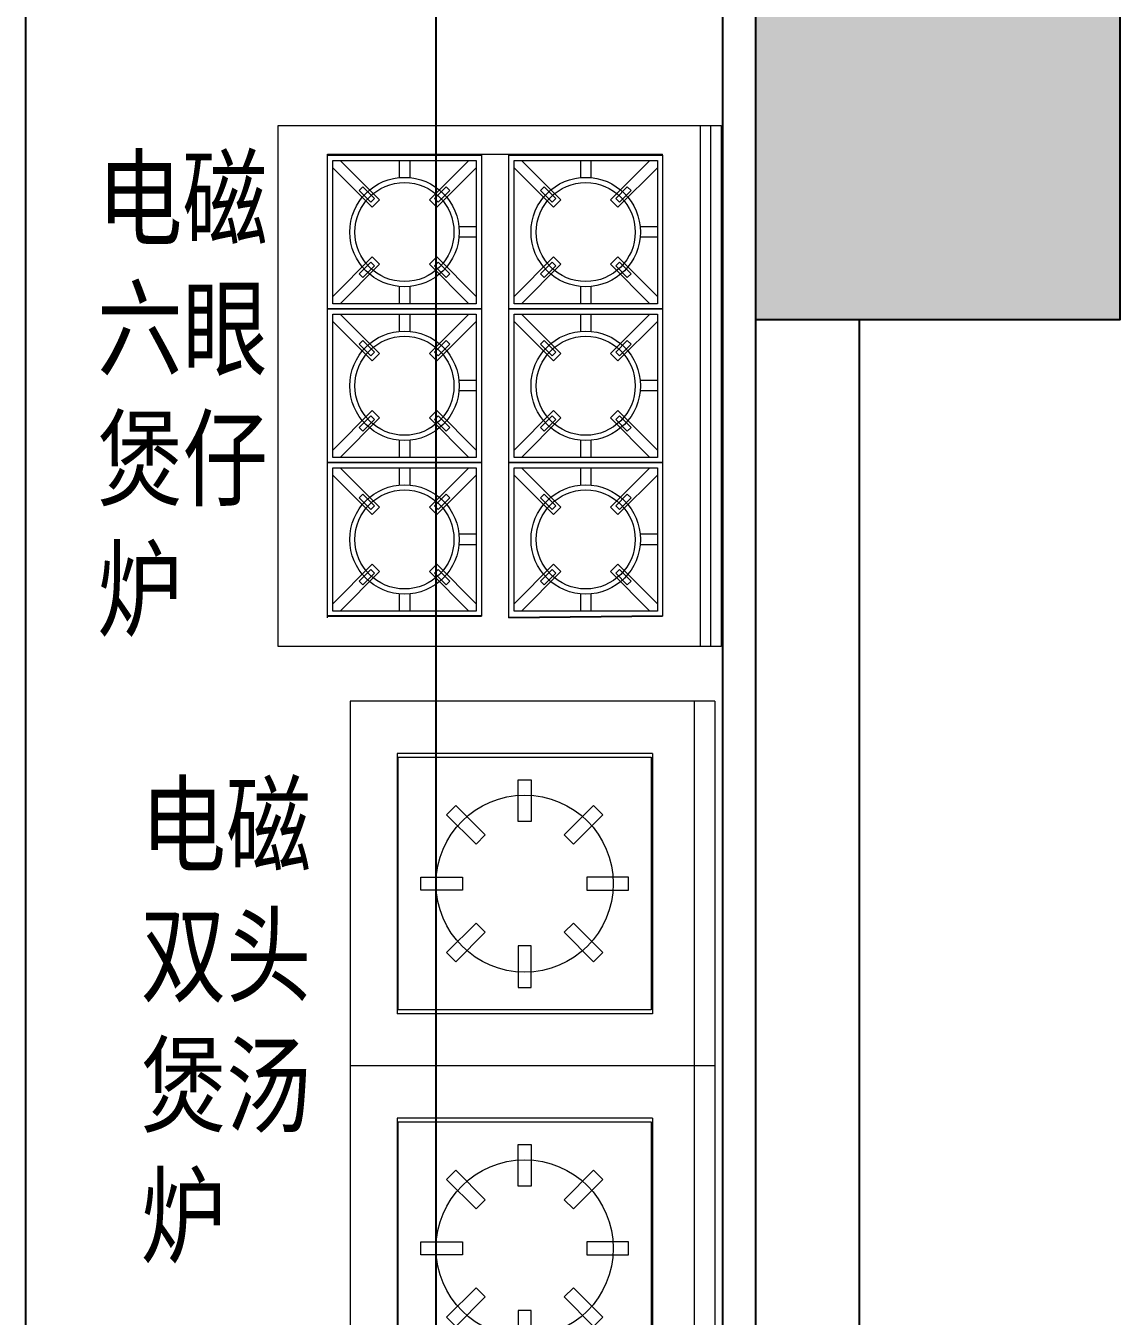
# Model space of a CAD drawing. Extents: x 1159254 to 1730927, y -477824 to -383968.
# Drawn here: x 1630780 to 1632880, y -457088 to -454611 of the extents above; entities that cross this region are included whole.
import ezdxf

# ---------------------------------------------------------------- set-up
doc = ezdxf.new("R2010")
doc.units = 0
doc.header["$LTSCALE"] = 1000
for name, color, linetype in [('COLUMN', 2, 'Continuous'), ('PUB_HATCH', 8, 'Continuous'), ('WALL', 6, 'Continuous'), ('WS_厨房设备', 1, 'Continuous'), ('家具内线', 8, 'Continuous'), ('新设备', 4, 'Continuous')]:
    doc.layers.add(name, color=color, linetype=linetype)
doc.styles.get("Standard").update_dxf_attribs({"font": '', "width": 0.8})
doc.styles.get('Standard').set_extended_font_data('SimSun')

# ---------------------------------------------------------------- blocks, each defined once
blk = doc.blocks.new('*U98')
at = {"color": 252}
for p, q in [((0, 612.6), (19300, 612.6)), ((0, 62.5), (19300, 62.5))]:
    blk.add_line(p, q, dxfattribs=at)
blk.add_lwpolyline([(0, 1400), (19300, 1400), (19300, 0), (0, 0)], close=True, dxfattribs=at)
blk = doc.blocks.new('_FZH')
blk.add_lwpolyline([(-0.5, -0.5), (0.5, -0.5), (0.5, 0.5), (-0.5, 0.5)], close=True)
at = {"layer": 'PUB_HATCH'}
blk.add_solid([(-0.5, -0.5), (0.5, -0.5), (-0.5, 0.5), (0.5, 0.5)], dxfattribs=at)
blk = doc.blocks.new('b9')
at = {"lineweight": 13}
for p, q in [((-509.5, -347), (-509.5, 503)), ((-509.5, 503), (490.5, 503)), ((490.5, 503), (490.5, -347)), ((-509.5, 483), (490.5, 483)), ((-509.5, 463), (490.5, 463)), ((-454.5, -252), (-454.5, 390.8)), ((-452.5, 390.8), (-454.5, 390.8)), ((-452.5, 95.8), (-452.5, 390.8)), ((-452.5, 390.8), (-157.5, 390.8)), ((-442.5, 105.8), (-442.5, 380.8)), ((-442.5, 380.8), (-167.5, 380.8)), ((-428.4, 380.8), (-352.7, 305.1)), ((-315, 380.8), (-315, 347.8)), ((-295, 380.8), (-295, 347.8)), ((-181.6, 380.8), (-257.3, 305.1)), ((-167.5, 380.8), (-167.5, 105.8)), ((-157.5, 95.8), (-157.5, 390.8)), ((-157.5, 390.8), (-157.5, 95.8)), ((-157.5, 390.8), (137.5, 390.8)), ((-147.5, 105.8), (-147.5, 380.8)), ((-147.5, 380.8), (127.5, 380.8)), ((-133.4, 380.8), (-57.7, 305.1)), ((-20, 380.8), (-20, 347.8)), ((0, 380.8), (0, 347.8)), ((113.4, 380.8), (37.7, 305.1)), ((127.5, 380.8), (127.5, 105.8)), ((137.5, 95.8), (137.5, 390.8)), ((137.5, 390.8), (137.5, 95.8)), ((137.5, 390.8), (432.5, 390.8)), ((147.5, 105.8), (147.5, 380.8)), ((147.5, 380.8), (422.5, 380.8)), ((161.6, 380.8), (237.3, 305.1)), ((275, 380.8), (275, 347.8)), ((295, 380.8), (295, 347.8)), ((408.4, 380.8), (332.7, 305.1)), ((422.5, 380.8), (422.5, 105.8)), ((-442.5, 366.6), (-366.8, 291)), ((-167.5, 366.6), (-243.2, 291)), ((-147.5, 366.6), (-71.8, 291)), ((127.5, 366.6), (51.8, 291)), ((147.5, 366.6), (223.2, 291)), ((422.5, 366.6), (346.8, 291)), ((-384.9, 330.2), (-391.9, 323.1)), ((-369.7, 300.9), (-391.9, 323.1)), ((-362.6, 308), (-384.9, 330.2)), ((-247.4, 308), (-225.1, 330.2)), ((-218.1, 323.1), (-240.3, 300.9)), ((-225.1, 330.2), (-218.1, 323.1)), ((-89.9, 330.2), (-96.9, 323.1)), ((-74.7, 300.9), (-96.9, 323.1)), ((-67.6, 308), (-89.9, 330.2)), ((47.6, 308), (69.9, 330.2)), ((76.9, 323.1), (54.7, 300.9)), ((69.9, 330.2), (76.9, 323.1)), ((205.1, 330.2), (198.1, 323.1)), ((220.3, 300.9), (198.1, 323.1)), ((227.4, 308), (205.1, 330.2)), ((342.6, 308), (364.9, 330.2)), ((371.9, 323.1), (349.7, 300.9)), ((364.9, 330.2), (371.9, 323.1)), ((-362.6, 308), (-369.7, 300.9)), ((-352.7, 305.1), (-366.8, 291)), ((-257.3, 305.1), (-243.2, 291)), ((-240.3, 300.9), (-247.4, 308)), ((-67.6, 308), (-74.7, 300.9)), ((-57.7, 305.1), (-71.8, 291)), ((37.7, 305.1), (51.8, 291)), ((54.7, 300.9), (47.6, 308)), ((227.4, 308), (220.3, 300.9)), ((237.3, 305.1), (223.2, 291)), ((332.7, 305.1), (346.8, 291)), ((349.7, 300.9), (342.6, 308)), ((-442.5, 253.3), (-409.5, 253.3)), ((-200.5, 253.3), (-167.5, 253.3)), ((-147.5, 253.3), (-114.5, 253.3)), ((94.5, 253.3), (127.5, 253.3)), ((147.5, 253.3), (180.5, 253.3)), ((389.5, 253.3), (422.5, 253.3)), ((-442.5, 233.3), (-409.5, 233.3)), ((-200.5, 233.3), (-167.5, 233.3)), ((-147.5, 233.3), (-114.5, 233.3)), ((94.5, 233.3), (127.5, 233.3)), ((147.5, 233.3), (180.5, 233.3)), ((389.5, 233.3), (422.5, 233.3)), ((-366.8, 195.6), (-442.5, 119.9)), ((-352.7, 181.5), (-428.4, 105.8)), ((-391.9, 163.4), (-369.7, 185.7)), ((-362.6, 178.6), (-384.9, 156.3)), ((-369.7, 185.7), (-362.6, 178.6)), ((-352.7, 181.5), (-366.8, 195.6)), ((-257.3, 181.5), (-243.2, 195.6)), ((-257.3, 181.5), (-181.6, 105.8)), ((-247.4, 178.6), (-240.3, 185.7)), ((-225.1, 156.3), (-247.4, 178.6)), ((-243.2, 195.6), (-167.5, 119.9)), ((-240.3, 185.7), (-218.1, 163.4)), ((-71.8, 195.6), (-147.5, 119.9)), ((-57.7, 181.5), (-133.4, 105.8)), ((-96.9, 163.4), (-74.7, 185.7)), ((-67.6, 178.6), (-89.9, 156.3)), ((-74.7, 185.7), (-67.6, 178.6)), ((-57.7, 181.5), (-71.8, 195.6)), ((37.7, 181.5), (51.8, 195.6)), ((37.7, 181.5), (113.4, 105.8)), ((47.6, 178.6), (54.7, 185.7)), ((69.9, 156.3), (47.6, 178.6)), ((51.8, 195.6), (127.5, 119.9)), ((54.7, 185.7), (76.9, 163.4)), ((223.2, 195.6), (147.5, 119.9)), ((237.3, 181.5), (161.6, 105.8)), ((198.1, 163.4), (220.3, 185.7)), ((227.4, 178.6), (205.1, 156.3)), ((220.3, 185.7), (227.4, 178.6)), ((237.3, 181.5), (223.2, 195.6)), ((332.7, 181.5), (346.8, 195.6)), ((332.7, 181.5), (408.4, 105.8)), ((342.6, 178.6), (349.7, 185.7)), ((364.9, 156.3), (342.6, 178.6)), ((346.8, 195.6), (422.5, 119.9)), ((349.7, 185.7), (371.9, 163.4)), ((-384.9, 156.3), (-391.9, 163.4)), ((-218.1, 163.4), (-225.1, 156.3)), ((-89.9, 156.3), (-96.9, 163.4)), ((76.9, 163.4), (69.9, 156.3)), ((205.1, 156.3), (198.1, 163.4)), ((371.9, 163.4), (364.9, 156.3)), ((-167.5, 105.8), (-442.5, 105.8)), ((127.5, 105.8), (-147.5, 105.8)), ((422.5, 105.8), (147.5, 105.8)), ((435.5, 95.8), (-454.5, 95.8)), ((-157.5, 95.8), (-452.5, 95.8)), ((137.5, 95.8), (-157.5, 95.8)), ((432.5, 95.8), (137.5, 95.8)), ((-452.5, 43), (-157.5, 43)), ((-452.5, -252), (-452.5, 43)), ((-442.5, 33), (-167.5, 33)), ((-442.5, -242), (-442.5, 33)), ((-428.4, 33), (-352.7, -42.7)), ((-315, 33), (-315, 0)), ((-295, 33), (-295, 0)), ((-181.6, 33), (-257.3, -42.7)), ((-167.5, 33), (-167.5, -242)), ((-157.5, 43), (137.5, 43)), ((-157.5, -252), (-157.5, 43)), ((-157.5, 43), (-157.5, -252)), ((-147.5, 33), (127.5, 33)), ((-147.5, -242), (-147.5, 33)), ((-133.4, 33), (-57.7, -42.7)), ((-20, 33), (-20, 0)), ((0, 33), (0, 0)), ((113.4, 33), (37.7, -42.7)), ((127.5, 33), (127.5, -242)), ((137.5, 43), (432.5, 43)), ((137.5, -252), (137.5, 43)), ((137.5, 43), (137.5, -252)), ((147.5, 33), (422.5, 33)), ((147.5, -242), (147.5, 33)), ((161.6, 33), (237.3, -42.7)), ((275, 33), (275, 0)), ((295, 33), (295, 0)), ((408.4, 33), (332.7, -42.7)), ((422.5, 33), (422.5, -242)), ((-442.5, 18.8), (-366.8, -56.8)), ((-167.5, 18.8), (-243.2, -56.8)), ((-147.5, 18.8), (-71.8, -56.8)), ((127.5, 18.8), (51.8, -56.8)), ((147.5, 18.8), (223.2, -56.8)), ((422.5, 18.8), (346.8, -56.8)), ((-384.9, -17.6), (-391.9, -24.7)), ((-369.7, -46.9), (-391.9, -24.7)), ((-362.6, -39.8), (-384.9, -17.6)), ((-247.4, -39.8), (-225.1, -17.6)), ((-218.1, -24.7), (-240.3, -46.9)), ((-225.1, -17.6), (-218.1, -24.7)), ((-89.9, -17.6), (-96.9, -24.7)), ((-74.7, -46.9), (-96.9, -24.7)), ((-67.6, -39.8), (-89.9, -17.6)), ((47.6, -39.8), (69.9, -17.6)), ((76.9, -24.7), (54.7, -46.9)), ((69.9, -17.6), (76.9, -24.7)), ((205.1, -17.6), (198.1, -24.7)), ((220.3, -46.9), (198.1, -24.7)), ((227.4, -39.8), (205.1, -17.6)), ((342.6, -39.8), (364.9, -17.6)), ((371.9, -24.7), (349.7, -46.9)), ((364.9, -17.6), (371.9, -24.7)), ((-362.6, -39.8), (-369.7, -46.9)), ((-352.7, -42.7), (-366.8, -56.8)), ((-257.3, -42.7), (-243.2, -56.8)), ((-240.3, -46.9), (-247.4, -39.8)), ((-67.6, -39.8), (-74.7, -46.9)), ((-57.7, -42.7), (-71.8, -56.8)), ((37.7, -42.7), (51.8, -56.8)), ((54.7, -46.9), (47.6, -39.8)), ((227.4, -39.8), (220.3, -46.9)), ((237.3, -42.7), (223.2, -56.8)), ((332.7, -42.7), (346.8, -56.8)), ((349.7, -46.9), (342.6, -39.8)), ((-442.5, -94.5), (-409.5, -94.5)), ((-200.5, -94.5), (-167.5, -94.5)), ((-147.5, -94.5), (-114.5, -94.5)), ((94.5, -94.5), (127.5, -94.5)), ((147.5, -94.5), (180.5, -94.5)), ((389.5, -94.5), (422.5, -94.5)), ((-442.5, -114.5), (-409.5, -114.5)), ((-200.5, -114.5), (-167.5, -114.5)), ((-147.5, -114.5), (-114.5, -114.5)), ((94.5, -114.5), (127.5, -114.5)), ((147.5, -114.5), (180.5, -114.5)), ((389.5, -114.5), (422.5, -114.5)), ((-366.8, -152.2), (-442.5, -227.9)), ((-352.7, -166.3), (-428.4, -242)), ((-391.9, -184.4), (-369.7, -162.1)), ((-362.6, -169.2), (-384.9, -191.5)), ((-369.7, -162.1), (-362.6, -169.2)), ((-352.7, -166.3), (-366.8, -152.2)), ((-257.3, -166.3), (-243.2, -152.2)), ((-257.3, -166.3), (-181.6, -242)), ((-247.4, -169.2), (-240.3, -162.1)), ((-225.1, -191.5), (-247.4, -169.2)), ((-243.2, -152.2), (-167.5, -227.9)), ((-240.3, -162.1), (-218.1, -184.4)), ((-71.8, -152.2), (-147.5, -227.9)), ((-57.7, -166.3), (-133.4, -242)), ((-96.9, -184.4), (-74.7, -162.1)), ((-67.6, -169.2), (-89.9, -191.5)), ((-74.7, -162.1), (-67.6, -169.2)), ((-57.7, -166.3), (-71.8, -152.2)), ((37.7, -166.3), (51.8, -152.2)), ((37.7, -166.3), (113.4, -242)), ((47.6, -169.2), (54.7, -162.1)), ((69.9, -191.5), (47.6, -169.2)), ((51.8, -152.2), (127.5, -227.9)), ((54.7, -162.1), (76.9, -184.4)), ((223.2, -152.2), (147.5, -227.9)), ((237.3, -166.3), (161.6, -242)), ((198.1, -184.4), (220.3, -162.1)), ((227.4, -169.2), (205.1, -191.5)), ((220.3, -162.1), (227.4, -169.2)), ((237.3, -166.3), (223.2, -152.2)), ((332.7, -166.3), (346.8, -152.2)), ((332.7, -166.3), (408.4, -242)), ((342.6, -169.2), (349.7, -162.1)), ((364.9, -191.5), (342.6, -169.2)), ((346.8, -152.2), (422.5, -227.9)), ((349.7, -162.1), (371.9, -184.4)), ((-384.9, -191.5), (-391.9, -184.4)), ((-218.1, -184.4), (-225.1, -191.5)), ((-89.9, -191.5), (-96.9, -184.4)), ((76.9, -184.4), (69.9, -191.5)), ((205.1, -191.5), (198.1, -184.4)), ((371.9, -184.4), (364.9, -191.5)), ((-167.5, -242), (-442.5, -242)), ((127.5, -242), (-147.5, -242)), ((422.5, -242), (147.5, -242)), ((435.5, -252), (-454.5, -252)), ((-157.5, -252), (-452.5, -252)), ((137.5, -252), (-157.5, -252)), ((432.5, -252), (137.5, -252)), ((490.5, -347), (-509.5, -347))]:
    blk.add_line(p, q, dxfattribs=at)
for p, q in [((432.5, 390.8), (435.5, 95.8)), ((432.5, 43), (432.5, -252))]:
    blk.add_line(p, q)
for centre, radius in [((-305, 243.3), 105), ((-10, 243.3), 105), ((285, 243.3), 105), ((-305, 243.3), 95), ((-10, 243.3), 95), ((285, 243.3), 95), ((-305, -104.5), 105), ((-10, -104.5), 105), ((285, -104.5), 105), ((-305, -104.5), 95), ((-10, -104.5), 95), ((285, -104.5), 95)]:
    blk.add_circle(centre, radius, dxfattribs=at)
blk = doc.blocks.new('b11')
at = {"lineweight": 13}
for p, q in [((-350, 365), (350, 365)), ((-350, 365), (-350, 325)), ((350, 365), (350, 325)), ((-350, 325), (-350, -335)), ((-350, 325), (350, 325)), ((-350, 325), (350, 325)), ((-350, 325), (350, 325)), ((350, 325), (350, -335)), ((-250, 245), (-250, -245)), ((-250, 245), (250, 245)), ((-242.5, -242.5), (-242.5, 242.5)), ((-242.5, 242.5), (242.5, 242.5)), ((242.5, 242.5), (242.5, -242.5)), ((250, 245), (250, -245)), ((12.5, 199.5), (-12.5, 199.5)), ((-12.5, 199.5), (-12.5, 119.5)), ((12.5, 119.5), (12.5, 199.5)), ((-132.3, 149.9), (-149.9, 132.3)), ((-75.7, 93.4), (-132.3, 149.9)), ((75.7, 93.4), (132.3, 149.9)), ((132.3, 149.9), (149.9, 132.3)), ((-149.9, 132.3), (-93.4, 75.7)), ((149.9, 132.3), (93.4, 75.7)), ((-12.5, 119.5), (12.5, 119.5)), ((-93.4, 75.7), (-75.7, 93.4)), ((93.4, 75.7), (75.7, 93.4)), ((-199.5, -12.5), (-199.5, 12.5)), ((-199.5, 12.5), (-119.5, 12.5)), ((-119.5, 12.5), (-119.5, -12.5)), ((199.5, 12.5), (119.5, 12.5)), ((119.5, 12.5), (119.5, -12.5)), ((199.5, -12.5), (199.5, 12.5)), ((-119.5, -12.5), (-199.5, -12.5)), ((119.5, -12.5), (199.5, -12.5)), ((-149.9, -132.3), (-93.4, -75.7)), ((-75.7, -93.4), (-132.3, -149.9)), ((-93.4, -75.7), (-75.7, -93.4)), ((93.4, -75.7), (75.7, -93.4)), ((75.7, -93.4), (132.3, -149.9)), ((149.9, -132.3), (93.4, -75.7)), ((-12.5, -119.5), (12.5, -119.5)), ((-12.5, -199.5), (-12.5, -119.5)), ((12.5, -119.5), (12.5, -199.5)), ((-132.3, -149.9), (-149.9, -132.3)), ((132.3, -149.9), (149.9, -132.3)), ((12.5, -199.5), (-12.5, -199.5)), ((-250, -245), (250, -245)), ((242.5, -242.5), (-242.5, -242.5)), ((-350, -335), (350, -335))]:
    blk.add_line(p, q, dxfattribs=at)
blk.add_circle((0, 0), 170, dxfattribs=at)

msp = doc.modelspace()

# ---------------------------------------------------------------- linework, layer by layer
at = {"layer": 'WALL'}
for p, q in [((1632179.8, -455174.8), (1632179.8, -460582.3)), ((1632379.8, -460582.3), (1632379.8, -455174.8))]:
    msp.add_line(p, q, dxfattribs=at)

# ---------------------------------------------------------------- block references
at = {"layer": 'COLUMN', "xscale": 700, "yscale": 700, "zscale": 700}
msp.add_blockref('_FZH', (1632529.8, -454824.8), dxfattribs=at)
at = {"layer": 'WS_厨房设备', "rotation": 90}
msp.add_blockref('*U98', (1632179.8, -460440.3), dxfattribs=at)
at = {"layer": '新设备', "rotation": 270}
for name, p in [('b9', (1631610.9, -455312.1)), ('b11', (1631737.1, -456257.7)), ('b11', (1631737.1, -456957.7))]:
    msp.add_blockref(name, p, dxfattribs=at)

# ---------------------------------------------------------------- texts
at = {"layer": '家具内线', "color": 1, "char_height": 150, "width": 420.279, "attachment_point": 1, "rotation": 0.0048}
for s, insert in [('电磁\\P六眼煲仔炉', (1630916.7, -454867)), ('电磁\\P双头煲汤炉', (1631000.2, -456069.5))]:
    msp.add_mtext(s, dxfattribs=dict(at, insert=insert))

doc.saveas('drawing.dxf')
